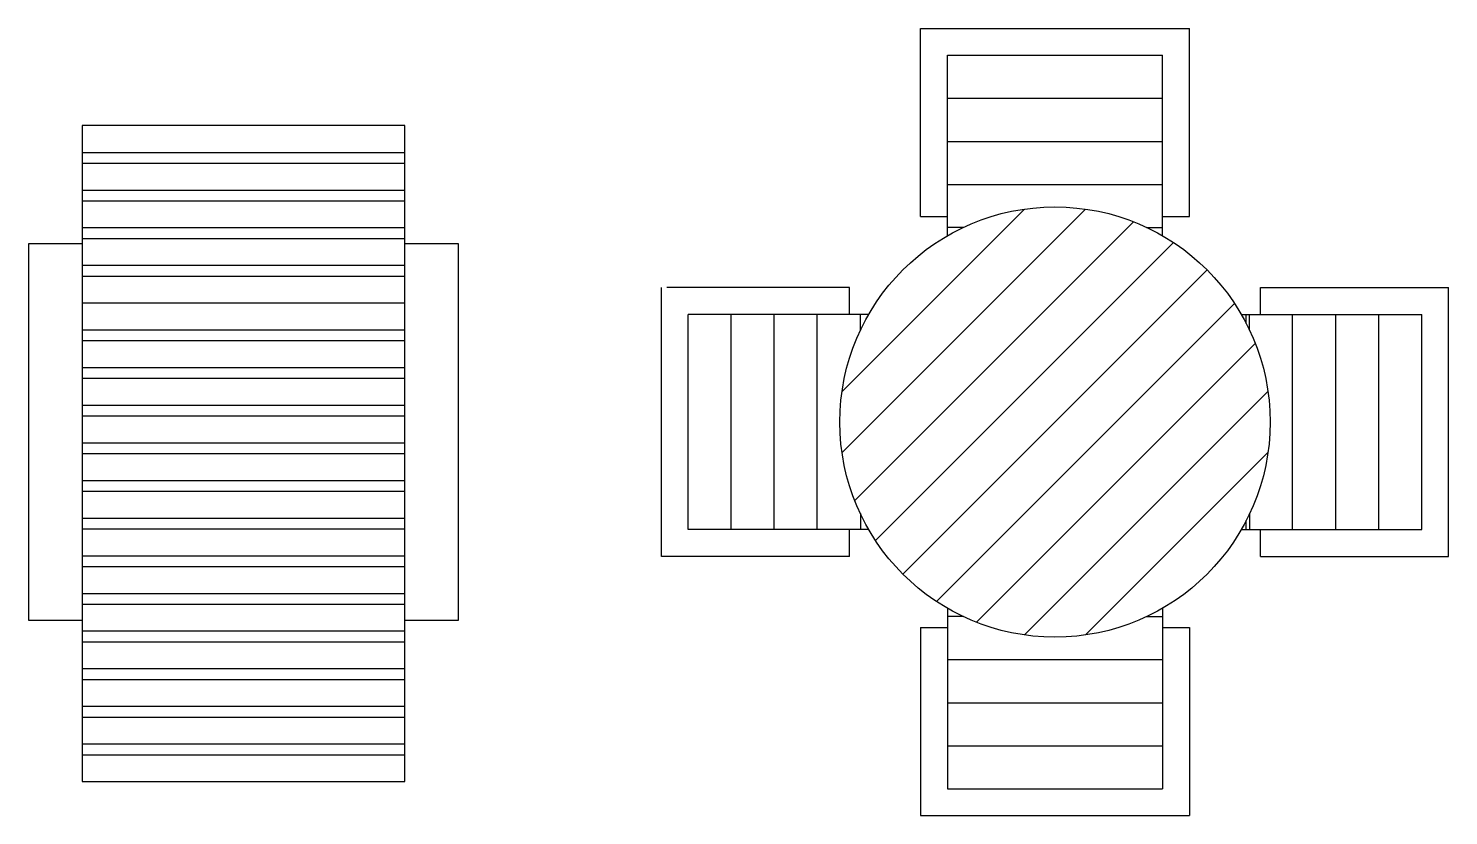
# Model space of a CAD drawing. Extents: x 74.36 to 77, y 196.54 to 198.
import ezdxf

# ---------------------------------------------------------------- set-up
doc = ezdxf.new("R2010")
doc.units = 0
doc.layers.get('0').update_dxf_attribs({"linetype": 'CONTINUOUS'})

msp = doc.modelspace()

# ---------------------------------------------------------------- linework, layer by layer
for p, q in [((76.0201, 197.6492), (76.0201, 197.9992)), ((76.0201, 197.9992), (76.5201, 197.9992)), ((76.5201, 197.6492), (76.5201, 197.9992)), ((76.0701, 197.6137), (76.0701, 197.9492)), ((76.0701, 197.9492), (76.4701, 197.9492)), ((76.4701, 197.6137), (76.4701, 197.9492)), ((76.0701, 197.8692), (76.4701, 197.8692)), ((74.4613, 197.8187), (74.4613, 196.5987)), ((75.0613, 197.8187), (74.4613, 197.8187)), ((75.0613, 196.5987), (75.0613, 197.8187)), ((76.0701, 197.7892), (76.4701, 197.7892)), ((74.4613, 197.7687), (75.0613, 197.7687)), ((74.4613, 197.7487), (75.0613, 197.7487)), ((76.0701, 197.7092), (76.4701, 197.7092)), ((74.4613, 197.6987), (75.0613, 197.6987)), ((74.4613, 197.6787), (75.0613, 197.6787)), ((75.8741, 197.3239), (76.2135, 197.6633)), ((75.8741, 197.2108), (76.3267, 197.6633)), ((74.4613, 197.6287), (75.0613, 197.6287)), ((75.8977, 197.1212), (76.4162, 197.6397)), ((76.0201, 197.6492), (76.0701, 197.6492)), ((76.0997, 197.6292), (76.0701, 197.6292)), ((76.4405, 197.6292), (76.4701, 197.6292)), ((76.4701, 197.6492), (76.5201, 197.6492)), ((74.4613, 197.5987), (74.3613, 197.5987)), ((74.3613, 197.5987), (74.3613, 196.8987)), ((74.4613, 197.6087), (75.0613, 197.6087)), ((75.1613, 197.5987), (75.0613, 197.5987)), ((75.1613, 196.8987), (75.1613, 197.5987)), ((75.9364, 197.0468), (76.4906, 197.601)), ((74.4613, 197.5587), (75.0613, 197.5587)), ((75.9872, 196.9845), (76.5529, 197.5502)), ((74.4613, 197.5387), (75.0613, 197.5387)), ((75.5382, 197.0173), (75.5382, 197.5173)), ((75.8882, 197.5173), (75.5482, 197.5173)), ((75.8882, 197.4673), (75.8882, 197.5173)), ((76.652, 197.4673), (76.652, 197.5173)), ((76.652, 197.5173), (77.002, 197.5173)), ((77.002, 197.0173), (77.002, 197.5173)), ((74.4613, 197.4887), (75.0613, 197.4887)), ((75.9237, 197.4673), (75.5882, 197.4673)), ((75.5882, 197.0673), (75.5882, 197.4673)), ((75.6682, 197.0673), (75.6682, 197.4673)), ((75.7482, 197.0673), (75.7482, 197.4673)), ((75.8282, 197.0673), (75.8282, 197.4673)), ((75.9082, 197.4378), (75.9082, 197.4673)), ((76.0495, 196.9336), (76.6038, 197.4879)), ((76.6165, 197.4673), (76.952, 197.4673)), ((76.6257, 197.4505), (76.6257, 197.4673)), ((76.632, 197.4378), (76.632, 197.4673)), ((76.712, 197.0673), (76.712, 197.4673)), ((76.792, 197.0673), (76.792, 197.4673)), ((76.872, 197.0673), (76.872, 197.4673)), ((76.952, 197.0673), (76.952, 197.4673)), ((74.4613, 197.4387), (75.0613, 197.4387)), ((74.4613, 197.4187), (75.0613, 197.4187)), ((76.124, 196.895), (76.6424, 197.4134)), ((74.4613, 197.3687), (75.0613, 197.3687)), ((74.4613, 197.3487), (75.0613, 197.3487)), ((76.2135, 196.8713), (76.6661, 197.3239)), ((74.4613, 197.2987), (75.0613, 197.2987)), ((74.4613, 197.2787), (75.0613, 197.2787)), ((74.4613, 197.2287), (75.0613, 197.2287)), ((74.4613, 197.2087), (75.0613, 197.2087)), ((76.3267, 196.8713), (76.6661, 197.2108)), ((74.4613, 197.1587), (75.0613, 197.1587)), ((74.4613, 197.1387), (75.0613, 197.1387)), ((75.9082, 197.0969), (75.9082, 197.0673)), ((76.632, 197.0969), (76.632, 197.0673)), ((74.4613, 197.0887), (75.0613, 197.0887)), ((76.6257, 197.0673), (76.6257, 197.0842)), ((74.4613, 197.0687), (75.0613, 197.0687)), ((75.9237, 197.0673), (75.5882, 197.0673)), ((75.8882, 197.0173), (75.8882, 197.0673)), ((76.6165, 197.0673), (76.952, 197.0673)), ((76.652, 197.0173), (76.652, 197.0673)), ((74.4613, 197.0187), (75.0613, 197.0187)), ((75.8882, 197.0173), (75.5382, 197.0173)), ((76.652, 197.0173), (77.002, 197.0173)), ((74.4613, 196.9987), (75.0613, 196.9987)), ((74.4613, 196.9487), (75.0613, 196.9487)), ((74.4613, 196.9287), (75.0613, 196.9287)), ((76.0701, 196.9209), (76.0701, 196.5854)), ((76.4701, 196.9209), (76.4701, 196.5854)), ((74.3613, 196.8987), (74.4613, 196.8987)), ((75.0613, 196.8987), (75.1613, 196.8987)), ((76.0201, 196.8854), (76.0701, 196.8854)), ((76.0201, 196.8854), (76.0201, 196.5354)), ((76.0997, 196.9054), (76.0701, 196.9054)), ((76.4405, 196.9054), (76.4701, 196.9054)), ((76.4701, 196.8854), (76.5201, 196.8854)), ((76.5201, 196.8854), (76.5201, 196.5354)), ((74.4613, 196.8787), (75.0613, 196.8787)), ((74.4613, 196.8587), (75.0613, 196.8587)), ((74.4613, 196.8087), (75.0613, 196.8087)), ((76.0701, 196.8254), (76.4701, 196.8254)), ((74.4613, 196.7887), (75.0613, 196.7887)), ((74.4613, 196.7387), (75.0613, 196.7387)), ((76.0701, 196.7454), (76.4701, 196.7454)), ((74.4613, 196.7187), (75.0613, 196.7187)), ((74.4613, 196.6687), (75.0613, 196.6687)), ((74.4613, 196.6487), (75.0613, 196.6487)), ((76.0701, 196.6654), (76.4701, 196.6654)), ((74.4613, 196.5987), (75.0613, 196.5987)), ((76.0701, 196.5854), (76.4701, 196.5854)), ((76.0201, 196.5354), (76.5201, 196.5354))]:
    msp.add_line(p, q)
msp.add_circle((76.2701, 197.2673), 0.4)

doc.saveas('drawing.dxf')
